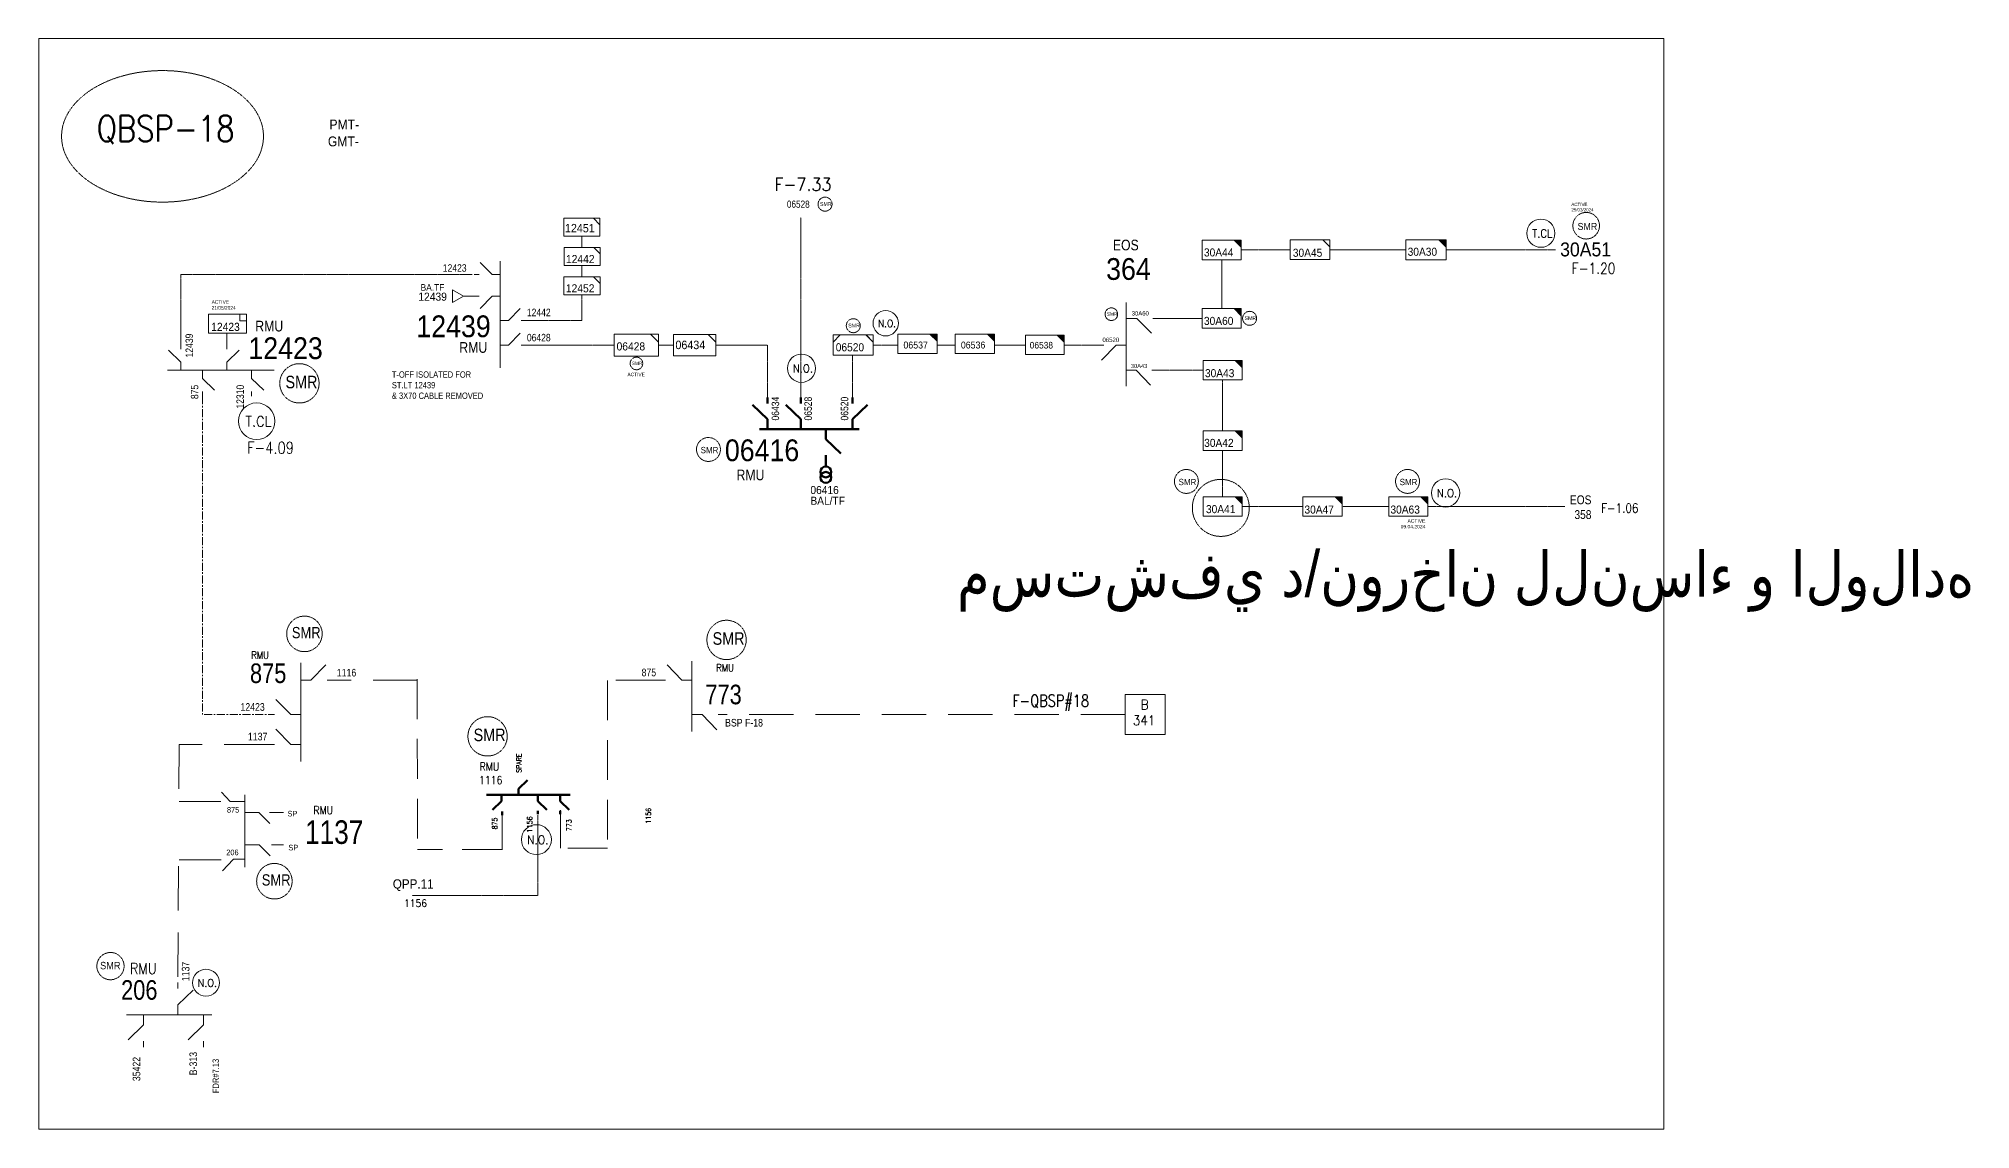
# Model space of a CAD drawing. Header units: metres. Extents: x 65984 to 144644, y -19036 to 23726.
# Drawn here: x 86736 to 88465, y -5828 to -4851 of the extents above; entities that cross this region are included whole.
import ezdxf
from ezdxf.enums import TextEntityAlignment as Align

# ---------------------------------------------------------------- set-up
doc = ezdxf.new("R2010")
doc.units = ezdxf.units.M
doc.header["$MEASUREMENT"] = 0
for name, pattern in [('( Center )', [2, 1.25, -0.25, 0.25, -0.25]), ('DGN Style 3', [0.013877, 0, -0.013877]), ('HIDDEN2', [2381.25, 1587.5, -793.75])]:
    doc.linetypes.add(name, pattern=pattern)
doc.layers.get('0').update_dxf_attribs({"color": 95, "lineweight": 40})
for name, color, linetype, lineweight in [('d_eos', 111, 'Continuous', 40), ('d_eos no', 121, 'Continuous', 40), ('d_switch', 95, 'Continuous', 40), ('d_tf', 1, 'Continuous', 40), ('d_tf no', 6, 'Continuous', 40), ('d_tf_200', 1, 'Continuous', 40), ('d_ug cable', 95, 'Continuous', 40), ('d_ug main line', 95, 'Continuous', 40), ('d_unit sub', 7, 'Continuous', 40), ('fedr no', 95, 'Continuous', 40), ('GRID STATION  04', 7, 'Continuous', 40), ('Level 37', 7, 'Continuous', 0), ('O H MAIN FEEDER', 4, 'Continuous', 100), ('SW N O', 114, 'Continuous', 30)]:
    doc.layers.add(name, color=color, linetype=linetype, lineweight=lineweight)
doc.styles.add('NASKHF', font='naskhf.shx', dxfattribs={"height": 8})
doc.styles.get("Standard").update_dxf_attribs({"font": 'txt.shx'})
doc.styles.add('Style-Arial', font='arial.ttf')
doc.styles.add('Style-ENGINEERING', font='ENGINEERING.shx')
doc.styles.add('Style-msdefault', font='msdefault.shx')
doc.styles.add('Style-simplex', font='simplex.shx')
doc.styles.add('Style-STANDARD', font='STANDARD.shx')

# ---------------------------------------------------------------- blocks, each defined once
blk = doc.blocks.new('TF_8')
at = {"color": 0, "linetype": 'ByBlock', "lineweight": -2}
blk.add_line((6.3, 4.95), (9.9, 1.35), dxfattribs=at)
blk.add_3dface([(-10.1, 4.95), (9.9, 4.95), (9.9, -5.05), (-10.1, -5.05)], dxfattribs=at)
blk = doc.blocks.new('exist.us-1000kva')
at = {"color": 0, "linetype": 'ByBlock', "lineweight": -2, "flags": 128}
blk.add_lwpolyline([(40, 12.9), (32.8, 20), (40, 20)], close=True, dxfattribs=at)
at = {"color": 0, "linetype": 'ByBlock', "lineweight": -2, "extrusion": (0, 0, -1)}
blk.add_solid([(-40, 12.9), (-32.8, 20), (-40, 20)], dxfattribs=at)
at = {"color": 0, "linetype": 'ByBlock', "lineweight": -2, "xscale": 2, "yscale": 2}
blk.add_blockref('TF_8', (20.2, 10.1), dxfattribs=at)
blk = doc.blocks.new('*U1295')
at = {"layer": 'd_eos', "color": 2, "linetype": 'Continuous', "lineweight": 13, "ltscale": 0.849632}
for p, q in [((0, 16.15), (0, -16.17)), ((4.65, 8.41), (11.45, 15.41)), ((0, 8.41), (4.65, 8.41)), ((12.09, 8.41), (14.92, 8.41)), ((-12.09, -7.45), (-14.92, -7.45)), ((-4.65, -7.45), (-11.44, -14.45)), ((0, -7.45), (-4.65, -7.45))]:
    blk.add_line(p, q, dxfattribs=at)
blk = doc.blocks.new('TF3')
at = {"color": 0, "linetype": 'ByBlock', "lineweight": -2}
for p, q in [((11.3, 9), (18.3, 9)), ((18.3, 9), (18.3, 2))]:
    blk.add_line(p, q, dxfattribs=at)
at = {"color": 0, "linetype": 'ByBlock', "lineweight": -2, "flags": 128}
blk.add_lwpolyline([(18.3, 2), (11.3, 2), (11.3, 9)], dxfattribs=at)
at = {"color": 0, "linetype": 'ByBlock', "lineweight": -2}
blk.add_3dface([(-21.7, 9), (18.3, 9), (18.3, -11), (-21.7, -11)], dxfattribs=at)
blk = doc.blocks.new('TFU_158')
at = {"layer": 'd_tf_200', "color": 2, "linetype": 'Continuous', "lineweight": 53}
blk.add_line((0, 10), (0, 0), dxfattribs=at)
at = {"layer": 'd_tf_200', "color": 2, "linetype": 'Continuous', "lineweight": 53, "extrusion": (0, 0, -1)}
for centre in [(0, 30), (0, 20)]:
    blk.add_circle(centre, 10, dxfattribs=at)
blk = doc.blocks.new('*U893')
at = {"layer": 'SW N O', "color": 3, "lineweight": 13}
blk.add_circle((0, 0), 16.8, dxfattribs=at)
at = {"layer": 'SW N O', "color": 3, "lineweight": 13, "style": 'Style-STANDARD'}
blk.add_text('N.O.', height=9.6, dxfattribs=at).set_placement((1.7, -0.2), align=Align.MIDDLE_CENTER)
blk = doc.blocks.new('*U2657')
at = {"layer": 'd_unit sub', "color": 2, "linetype": 'Continuous', "lineweight": 13, "flags": 128}
for points in [[(-9.48, 1.38), (-6.07, 4.73), (-9.48, 4.73)], [(9.49, 1.32), (6.02, 4.73), (9.5, 4.73)]]:
    blk.add_lwpolyline(points, close=True, dxfattribs=at)
at = {"layer": 'd_unit sub', "color": 2, "linetype": 'Continuous', "lineweight": 13, "xscale": 0.9486633457507602, "yscale": 0.9486633457507602, "zscale": 0.4380515265747435, "rotation": 359.9999999999999}
blk.add_blockref('TF_8', (0.1, 0.04), dxfattribs=at)
blk = doc.blocks.new('TRA1_1332')
at = {"layer": 'd_tf', "color": 194, "linetype": 'Continuous', "lineweight": 13, "ltscale": 0.000623274, "flags": 128}
blk.add_lwpolyline([(10, -17), (0, 0), (-10, -17)], close=True, dxfattribs=at)
blk = doc.blocks.new('TRA1_1331')
at = {"layer": 'd_tf', "color": 194, "linetype": 'Continuous', "lineweight": 13, "ltscale": 0.000623274, "xscale": 1.000046566207833, "yscale": 1.000046566207833, "zscale": 1.000046566207833, "rotation": 180}
blk.add_blockref('TRA1_1332', (0, 0), dxfattribs=at)
blk = doc.blocks.new('*U3251')
at = {"layer": 'd_unit sub', "color": 194, "linetype": 'Continuous', "lineweight": 13, "flags": 128}
blk.add_lwpolyline([(5.07, 3.99), (7.93, 3.99), (7.93, 1.13)], close=True, dxfattribs=at)
at = {"layer": 'd_unit sub', "color": 194, "linetype": 'Continuous', "lineweight": 13, "xscale": 0.7946313405145358, "yscale": 0.7946313405145358, "zscale": 0.3800732298707372, "rotation": 359.9999999999999}
blk.add_blockref('TF_8', (0.07, 0.05), dxfattribs=at)
blk = doc.blocks.new('*U3429')
at = {"layer": 'd_unit sub', "color": 2, "linetype": 'Continuous', "lineweight": 13, "flags": 128}
blk.add_lwpolyline([(5.07, 3.99), (7.93, 3.99), (7.93, 1.13)], close=True, dxfattribs=at)
at = {"layer": 'd_unit sub', "color": 2, "linetype": 'Continuous', "lineweight": 13, "xscale": 0.7946313405145357, "yscale": 0.7946313405145357, "zscale": 0.3096581300895996, "rotation": 359.9999999999999}
blk.add_blockref('TF_8', (0.07, 0.05), dxfattribs=at)
blk = doc.blocks.new('*U1280')
at = {"layer": 'SW N O', "color": 1, "lineweight": 13}
blk.add_circle((0, 0), 16.8, dxfattribs=at)
at = {"layer": 'SW N O', "color": 1, "lineweight": 13, "style": 'Style-STANDARD'}
blk.add_text('T.CL', height=9.6, dxfattribs=at).set_placement((1.7, -0.2), align=Align.MIDDLE_CENTER)
blk = doc.blocks.new('*U3928')
at = {"layer": 'd_unit sub', "color": 194, "linetype": 'Continuous', "lineweight": 13, "flags": 128}
blk.add_lwpolyline([(5.07, 3.99), (7.93, 3.99), (7.93, 1.13)], close=True, dxfattribs=at)
at = {"layer": 'd_unit sub', "color": 194, "linetype": 'Continuous', "lineweight": 13, "xscale": 0.7946313405145357, "yscale": 0.7946313405145357, "zscale": 0.2920999212517954, "rotation": 359.9999999999999}
blk.add_blockref('TF_8', (0.07, 0.05), dxfattribs=at)
blk = doc.blocks.new('*U3951')
at = {"layer": 'd_unit sub', "color": 194, "linetype": 'Continuous', "lineweight": 13, "flags": 128}
blk.add_lwpolyline([(5.07, 3.99), (7.93, 3.99), (7.93, 1.13)], close=True, dxfattribs=at)
at = {"layer": 'd_unit sub', "color": 194, "linetype": 'Continuous', "lineweight": 13, "xscale": 0.7946313405145357, "yscale": 0.7946313405145357, "zscale": 0.3422738585832414, "rotation": 359.9999999999999}
blk.add_blockref('TF_8', (0.07, 0.05), dxfattribs=at)
blk = doc.blocks.new('*U3978')
at = {"layer": 'SW N O', "color": 3, "lineweight": 13, "ltscale": 0.426762}
blk.add_circle((0, 0), 16.8, dxfattribs=at)
at = {"layer": 'SW N O', "color": 3, "lineweight": 13, "style": 'Style-STANDARD'}
blk.add_text('N.O.', height=9.6, dxfattribs=at).set_placement((1.7, -0.2), align=Align.MIDDLE_CENTER)
blk = doc.blocks.new('*U4109')
at = {"layer": 'SW N O', "color": 3, "lineweight": 13, "ltscale": 0.426762}
blk.add_circle((0, 0), 16.8, dxfattribs=at)
at = {"layer": 'SW N O', "color": 3, "lineweight": 13, "style": 'Style-STANDARD'}
blk.add_text('N.O.', height=9.6, dxfattribs=at).set_placement((1.7, -0.2), align=Align.MIDDLE_CENTER)

msp = doc.modelspace()

# ---------------------------------------------------------------- linework, layer by layer
at = {"color": 7, "linetype": 'DGN Style 3', "lineweight": 13}
msp.add_line((87125.6, -5081.7), (87115.9, -5081.7), dxfattribs=at)
at = {"color": 214, "linetype": 'DGN Style 3', "lineweight": 13}
for p, q in [((87182.6, -5618.4), (87182.6, -5546.2)), ((87182.4, -5618.4), (87070, -5618.2))]:
    msp.add_line(p, q, dxfattribs=at)
at = {"layer": 'd_eos', "color": 7, "linetype": 'Continuous', "lineweight": 13, "ltscale": 1.071132}
for p, q in [((87148.9, -5050.3), (87148.9, -5146)), ((87130, -5062.4), (87125.6, -5062.5)), ((87141.7, -5062.4), (87131, -5051.5)), ((87148.9, -5062.4), (87141.7, -5062.4)), ((87130, -5081.8), (87125.6, -5081.7)), ((87141.7, -5081.8), (87131, -5092.7)), ((87148.9, -5081.8), (87141.7, -5081.8)), ((87156.2, -5103.6), (87166.8, -5092.7)), ((87148.9, -5103.6), (87156.2, -5103.6)), ((87156.2, -5125.7), (87166.8, -5114.8)), ((87167.8, -5103.6), (87172.2, -5103.6)), ((87148.9, -5125.7), (87156.2, -5125.7)), ((87167.8, -5125.7), (87172.2, -5125.7)), ((86882.3, -5155.4), (86893.2, -5166)), ((86926.2, -5155.4), (86937.1, -5166))]:
    msp.add_line(p, q, dxfattribs=at)
at = {"layer": 'd_eos', "color": 2, "linetype": 'Continuous', "lineweight": 13, "ltscale": 1.219067}
for p, q in [((87709.4, -5087.5), (87709.4, -5162.2)), ((87710.1, -5101.7), (87719, -5101.7)), ((87719, -5101.7), (87732, -5115)), ((87733.2, -5101.7), (87738.6, -5101.7)), ((87689.3, -5125.7), (87683.9, -5125.7)), ((87700.5, -5125.6), (87687.5, -5139)), ((87709.4, -5125.6), (87700.5, -5125.6)), ((87709.4, -5148.1), (87718.3, -5148.1)), ((87718.3, -5148.1), (87731.3, -5161.4)), ((87732.5, -5148.1), (87737.9, -5148.1))]:
    msp.add_line(p, q, dxfattribs=at)
at = {"layer": 'd_eos', "color": 2, "linetype": 'Continuous', "lineweight": 13, "ltscale": 1.071132}
for p, q in [((86863, -5140.8), (86852, -5130.2)), ((86863, -5129.2), (86863, -5124.8)), ((86904.1, -5129.2), (86904.1, -5124.8)), ((86904.1, -5140.8), (86915, -5130.2)), ((86850.9, -5148.1), (86946.5, -5148.1)), ((86863, -5148.1), (86863, -5140.8)), ((86882.3, -5148.1), (86882.3, -5155.4)), ((86904.1, -5148.1), (86904.1, -5140.8)), ((86926.2, -5148.1), (86926.2, -5155.4)), ((86882.3, -5167), (86882.3, -5171.4)), ((86926.2, -5167), (86926.2, -5171.4))]:
    msp.add_line(p, q, dxfattribs=at)
at = {"layer": 'd_eos', "color": 2, "linetype": 'Continuous', "lineweight": 211, "ltscale": 1.219067}
for p, q in [((87388.3, -5192), (87374.9, -5179)), ((87388.3, -5177.8), (87388.3, -5172.4)), ((87418.1, -5192), (87404.7, -5179)), ((87418.1, -5177.8), (87418.1, -5172.4)), ((87464.5, -5177.8), (87464.5, -5172.4)), ((87464.5, -5192), (87477.9, -5179)), ((87470.4, -5200.9), (87381.1, -5200.9)), ((87388.3, -5200.9), (87388.3, -5192)), ((87418.1, -5200.9), (87418.1, -5192)), ((87440.5, -5200.9), (87440.5, -5209.8)), ((87464.5, -5200.9), (87464.5, -5192)), ((87440.5, -5209.8), (87453.9, -5222.7)), ((87440.5, -5224), (87440.5, -5229.4))]:
    msp.add_line(p, q, dxfattribs=at)
at = {"layer": 'd_eos', "color": 2, "linetype": 'Continuous', "lineweight": 13, "ltscale": 1.243946}
for p, q in [((86970.3, -5498.2), (86970.3, -5410.1)), ((86979.4, -5425.5), (86992.7, -5411.9)), ((86970.3, -5425.5), (86979.4, -5425.5)), ((86993.9, -5425.5), (86999.4, -5425.5)), ((86961.3, -5456.4), (86948, -5442.8)), ((86946.8, -5456.4), (86941.3, -5456.4)), ((86970.3, -5456.4), (86961.3, -5456.4)), ((86946.8, -5483.1), (86941.3, -5483.1)), ((86961.3, -5483.1), (86948, -5469.4)), ((86970.3, -5483.1), (86961.3, -5483.1)), ((86860.3, -5716.1), (86873.9, -5702.9)), ((86814.3, -5725.2), (86890.7, -5725.2)), ((86829.4, -5725.2), (86829.4, -5734.2)), ((86860.3, -5725.2), (86860.3, -5716.1)), ((86883.2, -5725.2), (86883.2, -5734.2)), ((86829.4, -5734.2), (86815.7, -5747.5)), ((86883.2, -5734.2), (86869.5, -5747.5)), ((86829.4, -5748.7), (86829.4, -5754.2)), ((86883.2, -5748.7), (86883.2, -5754.2))]:
    msp.add_line(p, q, dxfattribs=at)
at = {"layer": 'd_eos', "color": 2, "linetype": 'Continuous', "lineweight": 211, "ltscale": 0.741957}
for p, q in [((87165.2, -5522.9), (87173.3, -5515)), ((87211.7, -5528.3), (87136.5, -5528.3)), ((87150.1, -5533.7), (87142, -5541.6)), ((87150.1, -5528.3), (87150.1, -5533.7)), ((87165.2, -5528.3), (87165.2, -5522.9)), ((87182.7, -5528.3), (87182.7, -5533.7)), ((87182.7, -5533.7), (87190.8, -5541.6)), ((87202.7, -5528.3), (87202.7, -5533.7)), ((87202.7, -5533.7), (87210.8, -5541.6)), ((87150.6, -5543.2), (87150.6, -5546.5)), ((87182.7, -5542.4), (87182.7, -5545.6)), ((87202.7, -5542.4), (87202.7, -5545.6))]:
    msp.add_line(p, q, dxfattribs=at)
at = {"layer": 'd_eos', "color": 2, "linetype": 'Continuous', "lineweight": 13, "ltscale": 0.741957}
for p, q in [((86898.7, -5534.1), (86895.4, -5534.1)), ((86907.1, -5534), (86899.2, -5525.9)), ((86907.1, -5534.1), (86920.2, -5534.2))]:
    msp.add_line(p, q, dxfattribs=at)
at = {"layer": 'd_eos', "color": 2, "linetype": 'Continuous', "lineweight": 13, "ltscale": 0.915997}
for p, q in [((86920.2, -5528.1), (86920.3, -5592.9)), ((86920.3, -5543.9), (86932.8, -5543.9)), ((86932.9, -5543.9), (86942.6, -5553.9)), ((86942.3, -5544.1), (86954.8, -5544.1)), ((86899.1, -5586.4), (86895.1, -5586.4)), ((86909.8, -5586), (86900.1, -5596.1)), ((86920.3, -5585.9), (86909.8, -5585.9)), ((86920.3, -5572.8), (86933.1, -5572.8)), ((86933.2, -5572.8), (86942.9, -5582.9)), ((86944, -5572.8), (86954.8, -5572.8))]:
    msp.add_line(p, q, dxfattribs=at)
at = {"layer": 'd_eos', "color": 7, "linetype": 'Continuous', "lineweight": 13, "ltscale": 1.243946}
msp.add_line((86860.3, -5701.6), (86860.3, -5696.1), dxfattribs=at)
at = {"layer": 'd_ug cable', "color": 98, "linetype": 'DGN Style 3', "lineweight": 13}
msp.add_line((87418.1, -5174.4), (87418.1, -5011.3), dxfattribs=at)
at = {"layer": 'd_ug cable', "color": 194, "linetype": 'DGN Style 3', "lineweight": 13}
for p, q in [((87222.1, -5038.2), (87222.1, -5028.2)), ((87812.4, -5040.4), (87856.4, -5040.4)), ((87222, -5064.4), (87222, -5054.4)), ((87290.7, -5125.7), (87304.1, -5125.7)), ((87483, -5125.7), (87505, -5125.7)), ((87539.8, -5125.7), (87556.4, -5125.7)), ((87591.5, -5125.7), (87619.2, -5125.7)), ((87653.9, -5125.7), (87683.9, -5125.7)), ((87737.9, -5148.1), (87778.3, -5148.1)), ((87795.8, -5202.2), (87795.8, -5156.8)), ((87795.8, -5219.8), (87795.8, -5261.3)), ((87867.7, -5270.1), (87813.4, -5270.1)), ((87944.6, -5270.1), (87903.5, -5270.1)), ((86861.3, -5534.2), (86898.6, -5534.2)), ((86861.3, -5586.5), (86898.6, -5586.5))]:
    msp.add_line(p, q, dxfattribs=at)
at = {"layer": 'd_ug cable', "color": 2, "linetype": 'DGN Style 3', "lineweight": 13}
msp.add_line((86904.1, -5114.9), (86904.1, -5126.1), dxfattribs=at)
at = {"layer": 'd_ug cable', "color": 194, "linetype": 'DGN Style 3', "lineweight": 13, "flags": 128}
for points in [[(87795, -5092.9), (87795, -5049.1)], [(87960, -5040.4), (87891.8, -5040.4)], [(86863, -5124.8), (86863, -5062.4), (87123.8, -5062.4)], [(87170, -5103.6), (87222, -5103.6), (87222, -5080.7)], [(87738.6, -5101.7), (87777.5, -5101.7)], [(87251, -5125.7), (87172.2, -5125.7)], [(87342, -5125.6), (87388.3, -5125.6), (87388.3, -5172.4)], [(87464.5, -5172.4), (87464.5, -5134.5), (87464.5, -5134.5)], [(88102.2, -5270.1), (87979.7, -5270.1)]]:
    msp.add_lwpolyline(points, dxfattribs=at)
at = {"layer": 'd_ug cable', "color": 253, "linetype": 'DGN Style 3', "lineweight": 13, "flags": 128}
msp.add_lwpolyline([(88094, -5040.4), (87995.9, -5040.4)], dxfattribs=at)
at = {"layer": 'd_ug cable', "color": 2, "linetype": 'DGN Style 3', "lineweight": 13}
for centre, radius in [((87439.8, -4999.4), 6.27), ((88121.4, -5018.7), 11.9), ((87465.1, -5108.2), 6.27), ((87696.2, -5097.9), 5.64), ((87820, -5101.6), 6.27), ((87270.9, -5142), 5.64), ((86969.1, -5159.8), 17.6), ((87335.4, -5219), 10.7), ((87763.4, -5247.6), 10.7), ((87961.4, -5247.6), 10.7), ((87794.2, -5271.3), 25.5), ((86973.6, -5384.1), 15.9), ((87351.6, -5389.5), 17.6), ((87137.6, -5475.8), 17.6), ((86946.7, -5605.5), 15.9)]:
    msp.add_circle(centre, radius, dxfattribs=at)
at = {"layer": 'd_ug cable', "color": 1, "linetype": 'DGN Style 3', "lineweight": 13}
msp.add_circle((86799.9, -5681.5), 12.2, dxfattribs=at)
at = {"layer": 'd_ug main line', "color": 194, "linetype": 'HIDDEN2', "lineweight": 13, "ltscale": 0.024949}
for p, q in [((87708.6, -5456.4), (87349.4, -5456.4)), ((86860.9, -5592.1), (86860.2, -5707.3))]:
    msp.add_line(p, q, dxfattribs=at)
at = {"layer": 'd_ug main line', "color": 194, "linetype": '( Center )', "lineweight": 13, "ltscale": 5.729228, "flags": 128}
msp.add_lwpolyline([(86882.3, -5171.4), (86882.3, -5456.4), (86941.3, -5456.4)], dxfattribs=at)
at = {"layer": 'd_ug main line', "color": 194, "linetype": 'HIDDEN2', "lineweight": 13, "ltscale": 0.024949}
for points in [[(87074.7, -5425.5), (86999.4, -5425.5)], [(87292.2, -5425.5), (87245.6, -5425.5)], [(86941.3, -5483.1), (86861.4, -5483.1), (86861.2, -5534.2)]]:
    msp.add_lwpolyline(points, dxfattribs=at)
at = {"layer": 'd_ug main line', "color": 194, "linetype": 'HIDDEN2', "lineweight": 13, "ltscale": 0.022454}
for points in [[(87074.6, -5424.7), (87074.8, -5577.1)], [(87245.1, -5425.7), (87245.1, -5576)], [(87150.6, -5545.9), (87150.6, -5577.3)], [(87202.8, -5542), (87202.8, -5575.9)], [(87150.6, -5577.1), (87074.8, -5577.1)], [(87245.1, -5576), (87203, -5576)]]:
    msp.add_lwpolyline(points, dxfattribs=at)
at = {"layer": 'fedr no', "color": 82, "linetype": 'DGN Style 3', "lineweight": 13, "true_color": 0x1dc70e}
msp.add_ellipse((86846.5, -4938.7), major_axis=(90.4, 0), ratio=0.651175, dxfattribs=at)
at = {"layer": 'GRID STATION  04', "color": 194, "linetype": 'Continuous', "lineweight": 13, "ltscale": 1.147662, "flags": 128}
msp.add_lwpolyline([(87744.4, -5474.3), (87708.6, -5474.3), (87708.6, -5438.5), (87744.4, -5438.5)], close=True, dxfattribs=at)
at = {"layer": 'O H MAIN FEEDER', "color": 140, "lineweight": 13, "ltscale": 0.498271, "flags": 128}
msp.add_lwpolyline([(86735.6, -4851.2), (88191, -4851.2), (88191, -5827.6), (86735.6, -5827.6)], close=True, dxfattribs=at)

# ---------------------------------------------------------------- block references
at = {"layer": 'd_eos', "color": 2, "linetype": 'Continuous', "lineweight": 13, "ltscale": 1.243946, "extrusion": (0, 0, -1), "xscale": 1.948717100000001, "yscale": 1.948717100000001, "zscale": 1.948717100000001, "rotation": 180}
msp.add_blockref('*U1295', (-87320.6, -5440), dxfattribs=at)
at = {"layer": 'd_tf', "color": 194, "linetype": 'Continuous', "lineweight": 13, "ltscale": 0.000623274, "xscale": 0.5690043961983469, "yscale": 0.5690043961983469, "zscale": 0.5690043961983469, "rotation": 90.00000000000001}
msp.add_blockref('TRA1_1331', (87115.9, -5081.8), dxfattribs=at)
at = {"layer": 'd_tf_200', "color": 2, "linetype": 'Continuous', "lineweight": 53, "extrusion": (0, 0, -1), "xscale": 0.4871792750000003, "yscale": 0.4871792750000003, "zscale": 0.4871792750000003, "rotation": 179.9999999999999}
msp.add_blockref('TFU_158', (-87440.5, -5229.4), dxfattribs=at)
at = {"layer": 'd_unit sub', "color": 194, "linetype": 'Continuous', "lineweight": 13}
for name, p, xscale, yscale, zscale in [('*U3951', (87222, -5020.1), 2.035885122924162, 2.035885122924162, 2.035885122924162), ('*U3251', (87222.3, -5046.3), 2.037122796024397, 2.037122796024397, 2.037122796024397), ('*U3251', (87222.2, -5072.6), 2.037122796024397, 2.037122796024397, 2.037122796024397)]:
    msp.add_blockref(name, p, dxfattribs=dict(at, xscale=xscale, yscale=yscale, zscale=zscale))
at = {"layer": 'd_unit sub', "color": 194, "linetype": 'Continuous', "lineweight": 13, "rotation": 359.9999999999999}
for name, p, xscale, yscale, zscale in [('exist.us-1000kva', (87777.5, -5049.1), 0.8722649328554922, 0.8722649328554922, 0.8316389266684207), ('TF_8', (87874.3, -5040.1), 1.77199847079997, 1.77199847079997, 0.8316389266684207), ('exist.us-1000kva', (87960, -5049.3), 0.89822949056451, 0.89822949056451, 0.8316389266684207), ('*U3928', (87323.1, -5125.6), 2.385588649490903, 2.385588649490903, 2.385588649490903), ('exist.us-1000kva', (87505, -5133.2), 0.8769226950000005, 0.8769226950000005, 0.8316389266684207), ('exist.us-1000kva', (87556.4, -5133.2), 0.8769226950000005, 0.8769226950000005, 0.8316389266684207), ('exist.us-1000kva', (87619.2, -5134), 0.8692285923481646, 0.8692285923481646, 0.7484750340015786), ('exist.us-1000kva', (87778.3, -5156.8), 0.8769226950000005, 0.8769226950000005, 0.8316389266684207), ('exist.us-1000kva', (87778.3, -5219.8), 0.8769226950000005, 0.8769226950000005, 0.8316389266684207), ('exist.us-1000kva', (87867.7, -5278.8), 0.8769226950000005, 0.8769226950000005, 0.8316389266684207)]:
    msp.add_blockref(name, p, dxfattribs=dict(at, xscale=xscale, yscale=yscale, zscale=zscale))
at = {"layer": 'd_unit sub', "color": 2, "linetype": 'Continuous', "lineweight": 13, "rotation": 359.9999999999999}
for name, p, xscale, yscale, zscale in [('TF3', (86906.1, -5105.5), 0.8455378420267177, 0.8455378420267177, 0.2359931802539853), ('exist.us-1000kva', (87777.5, -5110.4), 0.8722649328554922, 0.8722649328554922, 0.8316389266684207), ('exist.us-1000kva', (87778.3, -5278.8), 0.8769226950000005, 0.8769226950000005, 0.8316389266684207), ('exist.us-1000kva', (87944.6, -5278.8), 0.8769226950000005, 0.8769226950000005, 0.8316389266684207)]:
    msp.add_blockref(name, p, dxfattribs=dict(at, xscale=xscale, yscale=yscale, zscale=zscale))
at = {"layer": 'd_unit sub', "color": 2, "linetype": 'Continuous', "lineweight": 13}
for name, p, xscale, yscale, zscale in [('*U3429', (87270.9, -5125.7), 2.500356895213017, 2.500356895213017, 2.500356895213017), ('*U2657', (87465, -5125.5), 1.898495670523638, 1.898495670523638, 1.898495670523638)]:
    msp.add_blockref(name, p, dxfattribs=dict(at, xscale=xscale, yscale=yscale, zscale=zscale))
at = {"layer": 'SW N O', "color": 1, "lineweight": 13}
for p, xscale, yscale, zscale in [((88080.8, -5025.4), 0.7512703451342833, 0.7512703451342833, 0.7512703451342833), ((86930.8, -5193.7), 0.972199564623584, 0.972199564623584, 0.972199564623584)]:
    msp.add_blockref('*U1280', p, dxfattribs=dict(at, xscale=xscale, yscale=yscale, zscale=zscale))
at = {"layer": 'SW N O', "color": 3, "lineweight": 13}
for name, p, xscale, yscale, zscale in [('*U893', (87494.1, -5106), 0.676143310620855, 0.676143310620855, 0.676143310620855), ('*U893', (87418.7, -5146.3), 0.7512703451342833, 0.7512703451342833, 0.7512703451342833), ('*U893', (87995.5, -5257.9), 0.7512703451342833, 0.7512703451342833, 0.7512703451342833), ('*U3978', (87181.3, -5568.3), 0.7975445016873742, 0.7975445016873742, 0.7975445016873742), ('*U4109', (86885.4, -5696.4), 0.7177900515186368, 0.7177900515186368, 0.7177900515186368)]:
    msp.add_blockref(name, p, dxfattribs=dict(at, xscale=xscale, yscale=yscale, zscale=zscale))

# ---------------------------------------------------------------- texts
at = {"color": 4, "insert": (87977.4, -5289.6), "char_height": 3.028, "attachment_point": 9}
msp.add_mtext('\\FENGINEERING;\\H1x;\\W1.09375;ACTIVE\\P09.04.2024', dxfattribs=at)
at = {"layer": 'd_eos no', "color": 7, "linetype": 'Continuous', "lineweight": 13, "style": 'Style-Arial', "width": 0.88}
for s, height, p in [('PMT-', 8.84, (86996, -4923.7)), ('GMT-', 8.84, (86994.6, -4938.8)), ('12439', 19.49, (87073.8, -5099))]:
    msp.add_text(s, height=height, dxfattribs=at).set_placement(p, align=Align.TOP_LEFT)
at = {"layer": 'd_eos no', "color": 2, "linetype": 'Continuous', "lineweight": 13, "style": 'Style-Arial', "width": 0.88}
for s, height, p in [('364', 19.49, (87691.5, -5047.7)), ('مستشفي د/نورخان للنساء و الولاده', 40.906, (87557.9, -5309.8))]:
    msp.add_text(s, height=height, dxfattribs=at).set_placement(p, align=Align.TOP_LEFT)
at = {"layer": 'd_eos no', "color": 121, "linetype": 'Continuous', "lineweight": 13, "style": 'Style-Arial', "width": 0.88}
msp.add_text('12423', height=19.49, dxfattribs=at).set_placement((86923.4, -5118.6), align=Align.TOP_LEFT)
at = {"layer": 'd_eos no', "color": 2, "linetype": 'Continuous', "lineweight": 140, "style": 'Style-Arial', "width": 0.88}
msp.add_text('06416', height=19.49, dxfattribs=at).set_placement((87350.1, -5210), align=Align.TOP_LEFT)
at = {"layer": 'd_eos no', "color": 2, "linetype": 'Continuous', "lineweight": 13, "style": 'Style-msdefault', "width": 0.833333}
for s, p in [('875', (86924.8, -5428.1)), ('773', (87332.6, -5447.1)), ('206', (86809.4, -5711.6))]:
    msp.add_text(s, height=17.54, dxfattribs=at).set_placement(p)
at = {"layer": 'd_eos no', "color": 2, "linetype": 'Continuous', "lineweight": 13, "ltscale": 1.150942, "style": 'Style-msdefault', "width": 0.833333}
msp.add_text('1137', height=21.07, dxfattribs=at).set_placement((86974.1, -5572.1))
at = {"layer": 'd_switch', "color": 7, "linetype": 'Continuous', "lineweight": 13, "style": 'Style-ENGINEERING', "width": 0.857143}
for s, rotation, p in [('12423', 0.0087, (87097.5, -5053.2)), ('12442', 359.9913, (87172.8, -5093)), ('12439', 90.0075, (86867.1, -5136.6)), ('06428', 359.9913, (87172.8, -5115.5)), ('875', 90, (86871.9, -5173.9)), ('12310', 90, (86912.7, -5182.4))]:
    msp.add_text(s, height=6.68, rotation=rotation, dxfattribs=at).set_placement(p, align=Align.TOP_LEFT)
at = {"layer": 'd_switch', "color": 2, "linetype": 'Continuous', "lineweight": 13, "ltscale": 0.719656, "style": 'Style-ENGINEERING', "width": 0.857143}
msp.add_text('30A60', height=3.87, dxfattribs=at).set_placement((87714.4, -5095.2), align=Align.TOP_LEFT)
at = {"layer": 'd_switch', "color": 2, "linetype": 'Continuous', "lineweight": 13, "ltscale": 0.717523, "style": 'Style-ENGINEERING', "width": 0.857143}
msp.add_text('06520', height=3.94, dxfattribs=at).set_placement((87688.2, -5118.9), align=Align.TOP_LEFT)
at = {"layer": 'd_switch', "color": 1, "linetype": 'Continuous', "lineweight": 30, "ltscale": 1.727161, "style": 'Style-ENGINEERING', "width": 0.857143}
for p in [(86956.6, -5153), (87339.1, -5382.6), (87125.1, -5468.9)]:
    msp.add_text('SMR', height=11.23, rotation=0.0026, dxfattribs=at).set_placement(p, align=Align.TOP_LEFT)
at = {"layer": 'd_switch', "color": 2, "linetype": 'Continuous', "lineweight": 13, "ltscale": 0.703622, "style": 'Style-ENGINEERING', "width": 0.857143}
msp.add_text('30A43', height=3.71, dxfattribs=at).set_placement((87713.7, -5142.4), align=Align.TOP_LEFT)
at = {"layer": 'd_switch', "color": 7, "linetype": 'Continuous', "lineweight": 30, "style": 'Style-ENGINEERING', "width": 0.857143}
for s, p in [('06434', (87392, -5193.1)), ('06528', (87421.3, -5193.1)), ('06520', (87453.9, -5193.1))]:
    msp.add_text(s, height=6.68, rotation=90, dxfattribs=at).set_placement(p, align=Align.TOP_LEFT)
at = {"layer": 'd_switch', "color": 1, "linetype": 'Continuous', "lineweight": 30, "ltscale": 1.554445, "style": 'Style-ENGINEERING', "width": 0.857143}
for p in [(86962.3, -5377.9), (86935.4, -5599.3)]:
    msp.add_text('SMR', height=10.11, rotation=0.0026, dxfattribs=at).set_placement(p, align=Align.TOP_LEFT)
at = {"layer": 'd_switch', "color": 55, "linetype": 'Continuous', "lineweight": 13, "style": 'Style-msdefault', "width": 0.857143}
msp.add_text('FDR#7.13', height=5.69, rotation=90, dxfattribs=at).set_placement((86891.3, -5795.2), align=Align.TOP_LEFT)
at = {"layer": 'd_switch', "color": 2, "linetype": 'Continuous', "lineweight": 13, "attachment_point": 1, "style": 'NASKHF'}
for s, insert, char_height in [('\\Fmsdefault;\\H1x;\\W0.857143;06528\\P', (87405.6, -4996.2), 6.415), ('\\Fmsdefault;\\H1x;\\W0.857143;T-OFF ISOLATED FOR \\PST.LT 12439\\P& 3X70 CABLE REMOVED', (87051.9, -5149.1), 5.679)]:
    msp.add_mtext(s, dxfattribs=dict(at, insert=insert, char_height=char_height))
at = {"layer": 'd_tf no', "color": 1, "linetype": 'Continuous', "lineweight": 40, "style": 'Style-msdefault', "width": 0.945946}
for height, p in [(3.39, (87435.3, -4997.6)), (6.26, (88113.7, -5016.2)), (3.05, (87692.2, -5096.3)), (3.39, (87815.5, -5099.8)), (3.39, (87460.6, -5106.4)), (3.05, (87266.8, -5140.4)), (5.64, (87328.4, -5216.7)), (5.64, (87756.4, -5245.3)), (5.64, (87954.4, -5245.3))]:
    msp.add_text('SMR', height=height, dxfattribs=at).set_placement(p, align=Align.TOP_LEFT)
at = {"layer": 'd_tf no', "color": 194, "linetype": 'Continuous', "lineweight": 13, "style": 'Style-msdefault'}
for s, height, width, p in [('12451', 7.56, 0.947368, (87206.9, -5017.1)), ('12442', 7.26, 0.947368, (87207.8, -5044.9)), ('30A44', 7.21, 0.945946, (87779.1, -5039)), ('30A45', 7.21, 0.945946, (87858.7, -5039.3)), ('30A30', 7.21, 0.945946, (87961.5, -5038.4)), ('12439', 7.26, 0.947368, (87075.6, -5078.6)), ('12452', 7.26, 0.947368, (87207.7, -5071.1)), ('06434', 7.58, 0.947368, (87305.8, -5121.6)), ('06537', 6.22, 0.947368, (87510, -5122.4)), ('06536', 6.22, 0.947368, (87561.4, -5122.4)), ('06538', 5.91, 0.947368, (87623.1, -5122.7)), ('30A43', 7.21, 0.945946, (87780, -5147.1)), ('30A42', 7.21, 0.945946, (87779.3, -5209.5)), ('30A47', 7.21, 0.945946, (87869.1, -5269.2))]:
    msp.add_text(s, height=height, dxfattribs=dict(at, width=width)).set_placement(p, align=Align.TOP_LEFT)
at = {"layer": 'd_tf no', "color": 7, "linetype": 'Continuous', "lineweight": 13, "style": 'Style-msdefault', "width": 0.947368}
msp.add_text('BA.TF', height=5.88, dxfattribs=at).set_placement((87077.7, -5071), align=Align.TOP_LEFT)
at = {"layer": 'd_tf no', "color": 2, "linetype": 'Continuous', "lineweight": 13, "style": 'Style-msdefault'}
for s, height, width, p in [('30A60', 7.21, 0.945946, (87779.1, -5100.3)), ('12423', 7.26, 0.947368, (86890.1, -5105.6)), ('06520', 7.21, 0.945946, (87449.4, -5123.9)), ('30A41', 7.21, 0.945946, (87780.9, -5268.8)), ('30A63', 7.21, 0.945946, (87946.1, -5269.2))]:
    msp.add_text(s, height=height, dxfattribs=dict(at, width=width)).set_placement(p, align=Align.TOP_LEFT)
at = {"layer": 'd_tf no', "color": 121, "linetype": 'Continuous', "lineweight": 13, "style": 'Style-msdefault', "width": 0.947368}
msp.add_text('06428', height=7.26, dxfattribs=at).set_placement((87253.1, -5123.1), align=Align.TOP_LEFT)
at = {"layer": 'd_tf no', "color": 2, "linetype": 'Continuous', "lineweight": 40, "style": 'Style-msdefault', "width": 0.945946}
for s, p in [('06416', (87426.7, -5251.7)), ('BAL/TF', (87426.7, -5261.3))]:
    msp.add_text(s, height=7.21, dxfattribs=at).set_placement(p, align=Align.TOP_LEFT)
at = {"layer": 'd_tf no', "color": 121, "linetype": 'Continuous', "lineweight": 40, "attachment_point": 1, "style": 'NASKHF'}
for s, insert, char_height in [('\\Fmsdefault;\\H1x;\\W0.945946;ACTIVE\\P25/03/2024', (88108.1, -4998.2), 2.896), ('\\Fmsdefault;\\H1x;\\W0.945946;ACTIVE\\P21/05/2024', (86890.5, -5085.4), 3.134), ('\\Fmsdefault;\\H1x;\\W0.945946;ACTIVE\\P', (87262.9, -5150.3), 3.134)]:
    msp.add_mtext(s, dxfattribs=dict(at, insert=insert, char_height=char_height))
at = {"layer": 'd_tf no', "color": 121, "linetype": 'Continuous', "lineweight": 13, "insert": (88098.1, -5033.7), "char_height": 12.457, "attachment_point": 1, "style": 'NASKHF'}
msp.add_mtext('\\Fmsdefault;\\H1x;\\W0.945946;30A51', dxfattribs=at)
at = {"layer": 'd_tf no', "color": 55, "linetype": 'Continuous', "lineweight": 13, "insert": (87089.3, -5603.8), "char_height": 8.26, "attachment_point": 3, "style": 'NASKHF'}
msp.add_mtext('\\Fmsdefault;\\H1x;\\W0.945946;QPP.11', dxfattribs=at)
at = {"layer": 'd_tf no', "color": 2, "lineweight": 13, "insert": (86790.6, -5677.7), "char_height": 6.658, "attachment_point": 1, "style": 'NASKHF'}
msp.add_mtext('\\Fmsdefault;\\H1x;\\W0.925;SMR\\P', dxfattribs=at)
at = {"layer": 'fedr no', "color": 6, "linetype": 'Continuous', "lineweight": 13, "style": 'Style-STANDARD', "width": 0.909091}
msp.add_text('QBSP-18', height=23.18, dxfattribs=at).set_placement((86849.3, -4931.7), align=Align.MIDDLE_CENTER)
at = {"layer": 'fedr no', "color": 55, "linetype": 'Continuous', "lineweight": 13, "style": 'Style-STANDARD', "width": 0.909091}
for s, height, p in [('F-1.20', 9.7, (88128, -5056.9)), ('F-4.09', 10.37, (86943.2, -5217.5)), ('F-1.06', 8.27, (88151.5, -5271.5))]:
    msp.add_text(s, height=height, dxfattribs=at).set_placement(p, align=Align.MIDDLE_CENTER)
at = {"layer": 'fedr no', "color": 55, "linetype": 'Continuous', "lineweight": 13, "insert": (87420, -4981.7), "char_height": 11.44, "attachment_point": 5, "style": 'Style-STANDARD'}
msp.add_mtext('F-7.33', dxfattribs=at)
at = {"layer": 'GRID STATION  04', "color": 7, "linetype": 'Continuous', "lineweight": 13, "style": 'Style-STANDARD', "width": 0.866667}
msp.add_text('F-QBSP#18', height=10.74, dxfattribs=at).set_placement((87641.9, -5443.9), align=Align.MIDDLE_CENTER)
at = {"layer": 'GRID STATION  04', "color": 194, "linetype": 'Continuous', "lineweight": 13, "style": 'Style-STANDARD'}
for s, p in [('B', (87726, -5447.4)), ('341', (87725.5, -5461.5))]:
    msp.add_text(s, height=8.59, dxfattribs=at).set_placement(p, align=Align.MIDDLE_CENTER)
at = {"layer": 'Level 37', "color": 2, "linetype": 'Continuous', "lineweight": 13, "style": 'Style-msdefault', "width": 0.86}
msp.add_text('EOS', height=9.55, rotation=0.0004, dxfattribs=at).set_placement((87720.7, -5031.2), align=Align.TOP_RIGHT)
at = {"layer": 'Level 37', "color": 2, "linetype": 'Continuous', "lineweight": 13, "style": 'Style-msdefault'}
for s, height, width, p in [('RMU', 9.55, 0.86, (86929.6, -5103.8)), ('1116', 6.82, 0.857143, (87002.6, -5415.4)), ('875', 6.82, 0.857143, (87275.5, -5415.2))]:
    msp.add_text(s, height=height, dxfattribs=dict(at, width=width)).set_placement(p, align=Align.TOP_LEFT)
at = {"layer": 'Level 37', "color": 7, "linetype": 'Continuous', "lineweight": 13, "style": 'Style-msdefault'}
for s, height, width, p in [('RMU', 9.55, 0.86, (87112.3, -5122.9)), ('BSP F-18', 6.82, 0.857143, (87350.3, -5460.2))]:
    msp.add_text(s, height=height, dxfattribs=dict(at, width=width)).set_placement(p, align=Align.TOP_LEFT)
at = {"layer": 'Level 37', "color": 2, "linetype": 'Continuous', "lineweight": 100, "style": 'Style-msdefault', "width": 0.86}
msp.add_text('RMU', height=9.55, dxfattribs=at).set_placement((87360.5, -5237), align=Align.TOP_LEFT)
at = {"layer": 'Level 37', "color": 2, "linetype": 'Continuous', "lineweight": 13, "ltscale": 0.729, "style": 'Style-simplex', "width": 0.854701}
for p in [(86933.9, -5403.1), (87350.3, -5414.4)]:
    msp.add_text('RMU', height=6.45, dxfattribs=at).set_placement(p, align=Align.MIDDLE_CENTER)
at = {"layer": 'Level 37', "color": 2, "linetype": 'Continuous', "lineweight": 13, "style": 'Style-msdefault', "width": 0.857143}
msp.add_text('12423', height=6.82, rotation=359.9921, dxfattribs=at).set_placement((86916.3, -5446.1), align=Align.TOP_LEFT)
msp.add_text('1137', height=6.82, dxfattribs=at).set_placement((86940.4, -5479.4), align=Align.RIGHT)
at = {"layer": 'Level 37', "color": 2, "linetype": 'Continuous', "lineweight": 53, "ltscale": 1.434964, "style": 'Style-simplex', "width": 0.854701}
for s, p in [('RMU', (87139.3, -5502.9)), ('1116', (87140.4, -5515))]:
    msp.add_text(s, height=7.16, rotation=359.9925, dxfattribs=at).set_placement(p, align=Align.MIDDLE_CENTER)
at = {"layer": 'Level 37', "color": 7, "linetype": 'Continuous', "lineweight": 53, "ltscale": 1.291468, "width": 0.909091}
for s, style, p in [('SPARE', 'Style-STANDARD', (87165.6, -5499.8)), ('1156', 'Style-simplex', (87281.6, -5546.9))]:
    msp.add_text(s, height=4.51, rotation=89.9925, dxfattribs=dict(at, style=style)).set_placement(p, align=Align.MIDDLE_CENTER)
at = {"layer": 'Level 37', "color": 2, "linetype": 'Continuous', "lineweight": 13, "ltscale": 0.81, "style": 'Style-msdefault', "width": 0.857143}
for s, p in [('875', (86915.2, -5539.1)), ('SP', (86967.2, -5542.5)), ('206', (86914.6, -5577.2)), ('SP', (86968, -5572.9))]:
    msp.add_text(s, height=5.02, rotation=359.9921, dxfattribs=at).set_placement(p, align=Align.TOP_RIGHT)
at = {"layer": 'Level 37', "color": 2, "linetype": 'Continuous', "lineweight": 13, "ltscale": 0.81, "style": 'Style-simplex', "width": 0.854701}
msp.add_text('RMU', height=7.16, dxfattribs=at).set_placement((86990.4, -5542), align=Align.MIDDLE_CENTER)
at = {"layer": 'Level 37', "color": 2, "linetype": 'Continuous', "lineweight": 53, "ltscale": 1.291468, "style": 'Style-simplex', "width": 0.909091}
for s, p in [('875', (87144, -5553.8)), ('773', (87210.5, -5555.4))]:
    msp.add_text(s, height=4.51, rotation=89.9925, dxfattribs=at).set_placement(p, align=Align.MIDDLE_CENTER)
at = {"layer": 'Level 37', "color": 7, "linetype": 'Continuous', "lineweight": 53, "ltscale": 1.121931, "style": 'Style-simplex', "width": 0.909091}
msp.add_text('1156', height=4.7, rotation=89.9925, dxfattribs=at).set_placement((87175.3, -5554.7), align=Align.MIDDLE_CENTER)
at = {"layer": 'Level 37', "color": 7, "linetype": 'Continuous', "lineweight": 53, "ltscale": 1.494464, "style": 'Style-simplex', "width": 0.909091}
msp.add_text('1156', height=6.55, rotation=359.9925, dxfattribs=at).set_placement((87073.1, -5625.2), align=Align.MIDDLE_CENTER)
at = {"layer": 'Level 37', "color": 2, "linetype": 'Continuous', "lineweight": 13, "style": 'Style-simplex', "width": 0.854701}
msp.add_text('RMU', height=9.73, dxfattribs=at).set_placement((86829.3, -5683.7), align=Align.MIDDLE_CENTER)
at = {"layer": 'Level 37', "color": 7, "linetype": 'Continuous', "lineweight": 13, "style": 'Style-msdefault', "width": 0.857143}
for s, p in [('1137', (86863.8, -5695)), ('B-313', (86870.6, -5779.2)), ('35422', (86819.8, -5784.5))]:
    msp.add_text(s, height=6.82, rotation=90, dxfattribs=at).set_placement(p, align=Align.TOP_LEFT)
at = {"layer": 'Level 37', "color": 7, "linetype": 'Continuous', "lineweight": 13, "insert": (88126.1, -5260.1), "char_height": 7.938, "attachment_point": 3, "rotation": 0.0004, "style": 'NASKHF'}
msp.add_mtext('\\Fmsdefault;\\H1x;\\W0.86;EOS\\P358', dxfattribs=at)

doc.saveas('drawing.dxf')
